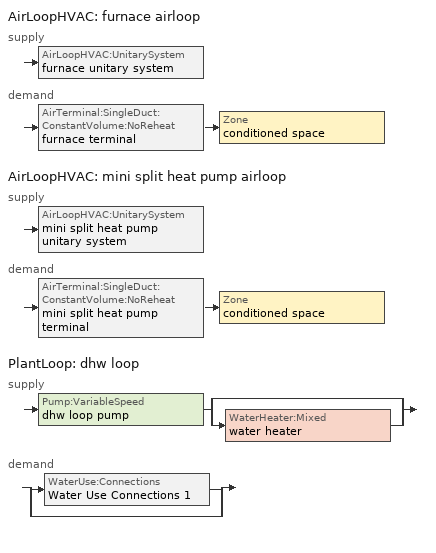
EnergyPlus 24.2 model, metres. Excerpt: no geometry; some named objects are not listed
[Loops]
AirLoopHVAC 'furnace airloop'
 supply: AirLoopHVAC:UnitarySystem 'furnace unitary system'
 demand: AirTerminal:SingleDuct:ConstantVolume:NoReheat 'furnace terminal' > Zone 'conditioned space'
AirLoopHVAC 'mini split heat pump airloop'
 supply: AirLoopHVAC:UnitarySystem 'mini split heat pump unitary system'
 demand: AirTerminal:SingleDuct:ConstantVolume:NoReheat 'mini split heat pump terminal' > Zone 'conditioned space'
PlantLoop 'dhw loop'
 supply: Pump:VariableSpeed 'dhw loop pump' > split
  | bypass
  | WaterHeater:Mixed 'water heater'
 demand: split
  | WaterUse:Connections 'Water Use Connections 1'
  | bypass
[ZoneControl:Thermostat]
conditioned space Thermostat: Zone or ZoneList=conditioned space; Control Type Schedule=conditioned space Thermostat Schedule; Control 1=conditioned space temperature setpoint; Temperature Difference Between Cutout And Setpoint {deltaC}=0
[ThermostatSetpoint:DualSetpoint]
conditioned space temperature setpoint: Heating Setpoint Temperature Schedule=heating setpoint; Cooling Setpoint Temperature Schedule=cooling setpoint
[AirTerminal:SingleDuct:ConstantVolume:NoReheat] Availability Schedule=Always On Discrete
Name | Maximum Air Flow Rate {m3/s}
furnace terminal | 0.00141584
mini split heat pump terminal | 0.284584
[ZoneHVAC:Baseboard:Convective:Electric]
electric baseboard: Availability Schedule=Always On Discrete; Heating Design Capacity {W}=29021.7; Efficiency=1
[Zone equipment]
conditioned space: furnace terminal, electric baseboard, mini split heat pump terminal
[AirLoopHVAC] Design Return Air Flow Fraction of Supply Air Flow=1
Name | Design Supply Air Flow Rate {m3/s}
furnace airloop | 0.00141584
mini split heat pump airloop | 0.284584
[Sizing:System] Type of Load to Size On=Sensible; Design Outdoor Air Flow Rate {m3/s}=Autosize; Central Heating Maximum System Air Flow Ratio=0.3; Preheat Design Temperature {C}=7; Preheat Design Humidity Ratio {kgWater/kgDryAir}=0.008; Precool Design Temperature {C}=12.8; Precool Design Humidity Ratio {kgWater/kgDryAir}=0.008; Central Cooling Design Supply Air Temperature {C}=12.8; Central Heating Design Supply Air Temperature {C}=16.7; Type of Zone Sum to Use=NonCoincident; 100% Outdoor Air in Cooling=Yes; 100% Outdoor Air in Heating=Yes; Central Cooling Design Supply Air Humidity Ratio {kgWater/kgDryAir}=0.0085; Central Heating Design Supply Air Humidity Ratio {kgWater/kgDryAir}=0.008; Cooling Supply Air Flow Rate Method=DesignDay; Cooling Supply Air Flow Rate {m3/s}=0; Cooling Supply Air Flow Rate Per Floor Area {m3/s-m2}=0.00996765; Cooling Fraction of Autosized Cooling Supply Air Flow Rate=1; Cooling Supply Air Flow Rate Per Unit Cooling Capacity {m3/s-W}=3.94755e-05; Heating Supply Air Flow Rate Method=DesignDay; Heating Supply Air Flow Rate {m3/s}=0; Heating Supply Air Flow Rate Per Floor Area {m3/s-m2}=0.00996765; Heating Fraction of Autosized Heating Supply Air Flow Rate=1; Heating Fraction of Autosized Cooling Supply Air Flow Rate=1; Heating Supply Air Flow Rate Per Unit Heating Capacity {m3/s-W}=3.15882e-05; System Outdoor Air Method=ZoneSum; Zone Maximum Outdoor Air Fraction=1; Cooling Design Capacity Method=CoolingDesignCapacity; Cooling Design Capacity {W}=Autosize; Cooling Design Capacity Per Floor Area {W/m2}=234.7; Fraction of Autosized Cooling Design Capacity=1; Heating Design Capacity Method=HeatingDesignCapacity; Heating Design Capacity {W}=Autosize; Heating Design Capacity Per Floor Area {W/m2}=157; Fraction of Autosized Heating Design Capacity=1; Central Cooling Capacity Control Method=OnOff; Occupant Diversity=Autosize
furnace airloop; mini split heat pump airloop
[AvailabilityManager:Scheduled] Schedule=Always On Discrete
furnace airloop Availability Manager; mini split heat pump airloop Availability Manager
[AirLoopHVAC:UnitarySystem] Control Type=Load; Controlling Zone or Thermostat Location=conditioned space; Dehumidification Control Type=None; Availability Schedule=Always On Discrete; Fan Placement=BlowThrough; DX Heating Coil Sizing Ratio=1; Use DOAS DX Cooling Coil=No; Minimum Supply Air Temperature {C}=2; Latent Load Control=SensibleOnlyLoadControl; Heating Supply Air Flow Rate Method=SupplyAirFlowRate; No Load Supply Air Flow Rate Method=SupplyAirFlowRate; No Load Supply Air Flow Rate {m3/s}=0; No Load Supply Air Flow Rate Control Set To Low Speed=Yes; Maximum Supply Air Temperature {C}=48.8889; Maximum Outdoor Dry-Bulb Temperature for Supplemental Heater Operation {C}=21; Ancillary On-Cycle Electric Power {W}=0; Ancillary Off-Cycle Electric Power {W}=0
Name | Supply Fan | Supply Air Fan Operating Mode Schedule | Heating Coil | Cooling Supply Air Flow Rate Method | Heating Supply Air Flow Rate {m3/s} | Cooling Coil | Cooling Supply Air Flow Rate {m3/s} | Design Specification Multispeed Object
furnace unitary system | furnace supply fan | furnace auto fan schedule | furnace htg coil | None | 0.00141584
mini split heat pump unitary system | mini split heat pump supply fan | mini split heat pump auto fan schedule | mini split heat pump htg coil | SupplyAirFlowRate | 0.284584 | mini split heat pump clg coil | 0.284584 | Unitary System Performance Multispeed 1
[Fan:SystemModel] Availability Schedule=Always On Discrete; Speed Control Method=Discrete; Electric Power Minimum Flow Rate Fraction=0.2; Design Pressure Rise {Pa}=500; Motor Efficiency=1; Motor In Air Stream Fraction=1; Design Electric Power Consumption {W}=Autosize; Design Power Sizing Method=PowerPerFlow; Electric Power Per Unit Flow Rate Per Unit Pressure {W/((m3/s)-Pa)}=1.66667; Fan Total Efficiency=0.7; Motor Loss Radiative Fraction=0
Name | Design Maximum Air Flow Rate {m3/s} | Electric Power Per Unit Flow Rate {W/(m3/s)} | Number of Speeds | Speed Flow Fraction 1 | Speed Electric Power Fraction 1 | Speed Flow Fraction 2 | Speed Electric Power Fraction 2 | Speed Flow Fraction 3 | Speed Electric Power Fraction 3 | Speed Flow Fraction 4 | Speed Electric Power Fraction 4
furnace supply fan | 0.00141584 | 1059.44 | 1 | 1 | 1
mini split heat pump supply fan | 0.350473 | 148.322 | 4 | 0.20706 | 0.00888 | 0.252 | 0.016 | 0.812 | 0.53539 | 1 | 1
[Coil:Heating:Fuel]
furnace htg coil: Availability Schedule=Always On Discrete; Fuel Type=OtherFuel1; Burner Efficiency=0.3; Nominal Capacity {W}=0.293071; On Cycle Parasitic Electric Load {W}=0; Off Cycle Parasitic Fuel Load {W}=0
[Coil:Heating:DX:MultiSpeed]
mini split heat pump htg coil: Availability Schedule=Always On Discrete; Minimum Outdoor Dry-Bulb Temperature for Compressor Operation {C}=-28.8889; Crankcase Heater Capacity {W}=50; Maximum Outdoor Dry-Bulb Temperature for Crankcase Heater Operation {C}=10; Defrost Energy Input Ratio Function of Temperature Curve=Defrosteir; Maximum Outdoor Dry-Bulb Temperature for Defrost Operation {C}=4.44444; Defrost Strategy=ReverseCycle; Defrost Control=Timed; Defrost Time Period Fraction=0.058333; Resistive Defrost Heater Capacity {W}=AutoSize; Apply Part Load Fraction to Speeds Greater than 1=No; Fuel Type=Electricity; Region number for Calculating HSPF=4; Number of Speeds=2; Speed Gross Rated Heating Capacity 1 {W}=1644; Speed Gross Rated Heating COP 1 {W/W}=4.58751; Speed Rated Air Flow Rate 1 {m3/s}=0.0882919; Speed Rated Supply Air Fan Power Per Volume Flow Rate 2017 1 {W/(m3/s)}=773.3; Speed Rated Supply Air Fan Power Per Volume Flow Rate 2023 1 {W/(m3/s)}=934.4; Speed Heating Capacity Function of Temperature Curve Name 1=Heat-CAP-fT1; Speed Heating Capacity Function of Flow Fraction Curve Name 1=Heat-CAP-fFF1; Speed Energy Input Ratio Function of Temperature Curve Name 1=Heat-EIR-fT1; Speed Energy Input Ratio Function of Flow Fraction Curve Name 1=Heat-EIR-fFF1; Speed Part Load Fraction Correlation Curve Name 1=Heat-PLF-fPLR1; Speed Rated Waste Heat Fraction of Power Input 1=0.2; Speed Waste Heat Function of Temperature Curve Name 1=ConstantBiquadratic 1; Speed Gross Rated Heating Capacity 2 {W}=6475.14; Speed Gross Rated Heating COP 2 {W/W}=3.24665; Speed Rated Air Flow Rate 2 {m3/s}=0.350364; Speed Rated Supply Air Fan Power Per Volume Flow Rate 2017 2 {W/(m3/s)}=773.3; Speed Rated Supply Air Fan Power Per Volume Flow Rate 2023 2 {W/(m3/s)}=934.4; Speed Heating Capacity Function of Temperature Curve Name 2=Heat-CAP-fT2; Speed Heating Capacity Function of Flow Fraction Curve Name 2=Heat-CAP-fFF2; Speed Energy Input Ratio Function of Temperature Curve Name 2=Heat-EIR-fT2; Speed Energy Input Ratio Function of Flow Fraction Curve Name 2=Heat-EIR-fFF2; Speed Part Load Fraction Correlation Curve Name 2=Heat-PLF-fPLR2; Speed Rated Waste Heat Fraction of Power Input 2=0.2; Speed Waste Heat Function of Temperature Curve Name 2=ConstantBiquadratic 1
[Coil:Cooling:DX:MultiSpeed]
mini split heat pump clg coil: Availability Schedule=Always On Discrete; Condenser Type=AirCooled; Minimum Outdoor Dry-Bulb Temperature for Compressor Operation {C}=-25; Apply Part Load Fraction to Speeds Greater than 1=No; Apply Latent Degradation to Speeds Greater than 1=No; Crankcase Heater Capacity {W}=50; Maximum Outdoor Dry-Bulb Temperature for Crankcase Heater Operation {C}=10; Basin Heater Capacity {W/K}=0; Basin Heater Setpoint Temperature {C}=2; Fuel Type=Electricity; Number of Speeds=2; Speed Gross Rated Total Cooling Capacity 1 {W}=1351.96; Speed Gross Rated Sensible Heat Ratio 1=0.806404; Speed Gross Rated Cooling COP 1 {W/W}=4.53294; Speed Rated Air Flow Rate 1 {m3/s}=0.0725462; Speed Rated Evaporator Fan Power Per Volume Flow Rate 2017 1 {W/(m3/s)}=773.3; Speed Rated Evaporator Fan Power Per Volume Flow Rate 2023 1 {W/(m3/s)}=934.4; Speed Total Cooling Capacity Function of Temperature Curve Name 1=Cool-CAP-fT1; Speed Total Cooling Capacity Function of Flow Fraction Curve Name 1=Cool-CAP-fFF1; Speed Energy Input Ratio Function of Temperature Curve Name 1=Cool-EIR-fT1; Speed Energy Input Ratio Function of Flow Fraction Curve Name 1=Cool-EIR-fFF1; Speed Part Load Fraction Correlation Curve Name 1=Cool-PLF-fPLR1; Speed Nominal Time for Condensate Removal to Begin 1 {s}=1000; Speed Ratio of Initial Moisture Evaporation Rate and Steady State Latent Capacity 1=1.5; Speed Maximum Cycling Rate 1 {cycles/hr}=3; Speed Latent Capacity Time Constant 1 {s}=45; Speed Rated Waste Heat Fraction of Power Input 1=0.2; Speed Waste Heat Function of Temperature Curve Name 1=ConstantBiquadratic; Speed Evaporative Condenser Effectiveness 1=0.9; Speed Evaporative Condenser Air Flow Rate 1 {m3/s}=AutoSize; Speed Rated Evaporative Condenser Pump Power Consumption 1 {W}=AutoSize; Speed Gross Rated Total Cooling Capacity 2 {W}=5327.81; Speed Gross Rated Sensible Heat Ratio 2=0.759942; Speed Gross Rated Cooling COP 2 {W/W}=3.26937; Speed Rated Air Flow Rate 2 {m3/s}=0.284495; Speed Rated Evaporator Fan Power Per Volume Flow Rate 2017 2 {W/(m3/s)}=773.3; Speed Rated Evaporator Fan Power Per Volume Flow Rate 2023 2 {W/(m3/s)}=934.4; Speed Total Cooling Capacity Function of Temperature Curve Name 2=Cool-CAP-fT2; Speed Total Cooling Capacity Function of Flow Fraction Curve Name 2=Cool-CAP-fFF2; Speed Energy Input Ratio Function of Temperature Curve Name 2=Cool-EIR-fT2; Speed Energy Input Ratio Function of Flow Fraction Curve Name 2=Cool-EIR-fFF2; Speed Part Load Fraction Correlation Curve Name 2=Cool-PLF-fPLR2; Speed Nominal Time for Condensate Removal to Begin 2 {s}=1000; Speed Ratio of Initial Moisture Evaporation Rate and Steady State Latent Capacity 2=1.5; Speed Maximum Cycling Rate 2 {cycles/hr}=3; Speed Latent Capacity Time Constant 2 {s}=45; Speed Rated Waste Heat Fraction of Power Input 2=0.2; Speed Waste Heat Function of Temperature Curve Name 2=ConstantBiquadratic; Speed Evaporative Condenser Effectiveness 2=0.9; Speed Evaporative Condenser Air Flow Rate 2 {m3/s}=AutoSize; Speed Rated Evaporative Condenser Pump Power Consumption 2 {W}=AutoSize
[UnitarySystemPerformance:Multispeed]
Unitary System Performance Multispeed 1: Number of Speeds for Heating=2; Number of Speeds for Cooling=2; Single Mode Operation=No; No Load Supply Air Flow Rate Ratio=1; Heating Speed Supply Air Flow Ratio 1=0.310345; Cooling Speed Supply Air Flow Ratio 1=0.255; Heating Speed Supply Air Flow Ratio 2=1.23153; Cooling Speed Supply Air Flow Ratio 2=1
[PlantLoop]
dhw loop: Fluid Type=Water; Plant Equipment Operation Scheme=dhw loop Operation Schemes; Maximum Loop Temperature {C}=100; Minimum Loop Temperature {C}=0; Maximum Loop Flow Rate {m3/s}=0.01; Minimum Loop Flow Rate {m3/s}=0; Plant Loop Volume {m3}=0.003; Load Distribution Scheme=Optimal; Plant Loop Demand Calculation Scheme=SingleSetpoint; Common Pipe Simulation=None
[Sizing:Plant]
dhw loop: Loop Type=Heating; Design Loop Exit Temperature {C}=56; Loop Design Temperature Difference {deltaC}=5.55556; Sizing Option=NonCoincident; Zone Timesteps in Averaging Window=1; Coincident Sizing Factor Mode=None
[Pump:VariableSpeed]
dhw loop pump: Design Maximum Flow Rate {m3/s}=0.01; Design Pump Head {Pa}=1; Design Power Consumption {W}=0; Motor Efficiency=0.85; Fraction of Motor Inefficiencies to Fluid Stream=0; Coefficient 1 of the Part Load Performance Curve=0; Coefficient 2 of the Part Load Performance Curve=1; Coefficient 3 of the Part Load Performance Curve=0; Coefficient 4 of the Part Load Performance Curve=0; Design Minimum Flow Rate {m3/s}=0; Pump Control Type=Intermittent; Skin Loss Radiative Fraction=0.5; Design Power Sizing Method=PowerPerFlowPerPressure; Design Electric Power per Unit Flow Rate {W/(m3/s)}=348701.1; Design Shaft Power per Unit Flow Rate per Unit Head {W/((m3/s)-Pa)}=1.28205; Design Minimum Flow Rate Fraction=0
[WaterHeater:Mixed]
water heater: Tank Volume {m3}=0.170344; Setpoint Temperature Schedule=water heater setpoint; Deadband Temperature Difference {deltaC}=2; Maximum Temperature Limit {C}=99; Heater Control Type=Cycle; Heater Maximum Capacity {W}=3499.85; Heater Minimum Capacity {W}=0; Heater Ignition Minimum Flow Rate {m3/s}=0; Heater Ignition Delay {s}=0; Heater Fuel Type=Electricity; Heater Thermal Efficiency=1; Off Cycle Parasitic Fuel Consumption Rate {W}=0; Off Cycle Parasitic Fuel Type=Electricity; Off Cycle Parasitic Heat Fraction to Tank=0; On Cycle Parasitic Fuel Consumption Rate {W}=0; On Cycle Parasitic Fuel Type=Electricity; On Cycle Parasitic Heat Fraction to Tank=0; Ambient Temperature Indicator=Zone; Ambient Temperature Zone=conditioned space; Off Cycle Loss Coefficient to Ambient Temperature {W/K}=2.90339; Off Cycle Loss Fraction to Zone=1; On Cycle Loss Coefficient to Ambient Temperature {W/K}=2.90339; On Cycle Loss Fraction to Zone=1; Use Side Effectiveness=1; Source Side Effectiveness=1; Use Side Design Flow Rate {m3/s}=Autosize; Source Side Design Flow Rate {m3/s}=Autosize; Indirect Water Heating Recovery Time {hr}=1.5; Source Side Flow Control Mode=IndirectHeatPrimarySetpoint
[WaterHeater:Sizing]
water heater: Design Mode=PeakDraw; Time Storage Can Meet Peak Draw {hr}=0.538503; Time for Tank Recovery {hr}=0; Nominal Tank Volume for Autosizing Plant Connections {m3}=1
[SetpointManager:Scheduled]
Setpoint Manager Scheduled 1: Control Variable=Temperature; Schedule=dhw temp
[WaterUse:Connections]
Water Use Connections 1: Drain Water Heat Exchanger Type=None; Drain Water Heat Exchanger Destination=Plant; Water Use Equipment Name 1=dhw fixtures; Water Use Equipment Name 2=dhw distribution waste; Water Use Equipment Name 3=clothes washer; Water Use Equipment Name 4=dishwasher
[WaterUse:Equipment]
Name | Peak Flow Rate {m3/s} | Flow Rate Fraction Schedule | Target Temperature Schedule
dhw fixtures | 4.72641e-08 | dhw fixtures schedule | mixed water temperature schedule
dhw distribution waste | 1.43285e-08 | dhw fixtures schedule | mixed water temperature schedule
clothes washer | 9.69919e-07 | clothes washer schedule
dishwasher | 2.90872e-07 | dishwasher schedule
[PlantEquipmentOperationSchemes]
dhw loop Operation Schemes: Control Scheme Object Type 1=PlantEquipmentOperation:HeatingLoad; Control Scheme Name 1=dhw loop Heating Operation Scheme; Control Scheme Schedule Name 1=Always On Discrete
[PlantEquipmentOperation:HeatingLoad]
dhw loop Heating Operation Scheme: Load Range Lower Limit 1 {W}=0; Load Range Upper Limit 1 {W}=1000000000; Range Equipment List Name 1=dhw loop Heating Equipment List
[PlantEquipmentList]
dhw loop Heating Equipment List: WaterHeater:Mixed, water heater
[EnergyManagementSystem:GlobalVariable]
furnace_airloop_Fan_RTF
infil_program_Qfan
infil_program_Qinf
mini_split_heat_pump_airloop_Fan_RTF
natural_vent_program_Qnv
natural_vent_program_Qwhf
[EnergyManagementSystem:InternalVariable] Internal Data Type=Fan Maximum Mass Flow Rate
Name | Internal Data Index Key
furnace_airloop_max_sup_fan_mfr | furnace supply fan
mini_split_heat_pump_airloop_max_sup_fan_mfr | mini split heat pump supply fan
[EnergyManagementSystem:Sensor]
Name | Output:Variable or Output:Meter Index Key | Output:Variable or Output:Meter
airflow_gain | infil flow | Infiltration Sensible Heat Gain Energy
airflow_gain_1 | natural vent flow | Infiltration Sensible Heat Gain Energy
airflow_gain_2 | whole house fan flow | Infiltration Sensible Heat Gain Energy
airflow_loss | infil flow | Infiltration Sensible Heat Loss Energy
airflow_loss_1 | natural vent flow | Infiltration Sensible Heat Loss Energy
airflow_loss_2 | whole house fan flow | Infiltration Sensible Heat Loss Energy
clg_load_cond |  | Cooling:EnergyTransfer:Zone:CONDITIONED SPACE
clg_sp_s; clg_sp_s_1 | cooling setpoint | Schedule Value
clothes_dryer_exhaust_0_sch_s | clothes dryer exhaust 0 schedule | Schedule Value
conditioned_space_clg_unmet_s | conditioned space | Zone Cooling Setpoint Not Met Time
conditioned_space_htg_unmet_s | conditioned space | Zone Heating Setpoint Not Met Time
cool_season | cooling season schedule | Schedule Value
dhw_loss | water heater | Water Heater Heat Loss Energy
dhw_rtf | water heater | Water Heater Runtime Fraction
fridge_tin_s; tin_s; tin_s_1 | conditioned space | Zone Mean Air Temperature
furnace_airloop_Fan_RTF_s | furnace supply fan | Fan Runtime Fraction
furnace_htg_coil_s | furnace htg coil | Heating Coil Heating Energy
furnace_supply_fan_s | furnace supply fan | Fan Electricity Energy
htg_load_cond |  | Heating:EnergyTransfer:Zone:CONDITIONED SPACE
htg_sp_s; htg_sp_s_1 | heating setpoint | Schedule Value
ig_ee_conv | clothes dryer | Electric Equipment Convective Heating Energy
ig_ee_conv_1 | clothes washer | Electric Equipment Convective Heating Energy
ig_ee_conv_2 | cooking range | Electric Equipment Convective Heating Energy
ig_ee_conv_3 | dishwasher | Electric Equipment Convective Heating Energy
ig_ee_conv_4 | fridge | Electric Equipment Convective Heating Energy
ig_ee_conv_5 | misc plug loads | Electric Equipment Convective Heating Energy
ig_ee_conv_6 | whole house fan | Electric Equipment Convective Heating Energy
ig_ee_rad | clothes dryer | Electric Equipment Radiant Heating Energy
ig_ee_rad_1 | clothes washer | Electric Equipment Radiant Heating Energy
ig_ee_rad_2 | cooking range | Electric Equipment Radiant Heating Energy
ig_ee_rad_3 | dishwasher | Electric Equipment Radiant Heating Energy
ig_ee_rad_4 | fridge | Electric Equipment Radiant Heating Energy
ig_ee_rad_5 | misc plug loads | Electric Equipment Radiant Heating Energy
ig_ee_rad_6 | whole house fan | Electric Equipment Radiant Heating Energy
ig_lgt_conv | interior lighting | Lights Convective Heating Energy
ig_lgt_rad | interior lighting | Lights Radiant Heating Energy
ig_lgt_vis | interior lighting | Lights Visible Radiation Heating Energy
ig_oe_conv | clothes dryer 1 | Other Equipment Convective Heating Energy
ig_oe_conv_1 | cooking range 1 | Other Equipment Convective Heating Energy
ig_oe_conv_2 | general water use latent | Other Equipment Convective Heating Energy
ig_oe_conv_3 | general water use sensible | Other Equipment Convective Heating Energy
ig_oe_conv_4 | water heater energy adjustment1 | Other Equipment Convective Heating Energy
ig_oe_rad | clothes dryer 1 | Other Equipment Radiant Heating Energy
ig_oe_rad_1 | cooking range 1 | Other Equipment Radiant Heating Energy
ig_oe_rad_2 | general water use latent | Other Equipment Radiant Heating Energy
ig_oe_rad_3 | general water use sensible | Other Equipment Radiant Heating Energy
ig_oe_rad_4 | water heater energy adjustment1 | Other Equipment Radiant Heating Energy
ig_ppl_conv | occupants | People Convective Heating Energy
ig_ppl_rad | occupants | People Radiant Heating Energy
im_conv | furniture mass conditioned space 1 | Surface Inside Face Convection Heat Gain Energy
im_conv_1 | partition wall mass | Surface Inside Face Convection Heat Gain Energy
im_ig | furniture mass conditioned space 1 | Surface Inside Face Internal Gains Radiation Heat Gain Energy
im_ig_1 | partition wall mass | Surface Inside Face Internal Gains Radiation Heat Gain Energy
im_lgt | furniture mass conditioned space 1 | Surface Inside Face Lights Radiation Heat Gain Energy
im_lgt_1 | partition wall mass | Surface Inside Face Lights Radiation Heat Gain Energy
im_sol | furniture mass conditioned space 1 | Surface Inside Face Solar Radiation Heat Gain Energy
im_sol_1 | partition wall mass | Surface Inside Face Solar Radiation Heat Gain Energy
im_surf | furniture mass conditioned space 1 | Surface Inside Face Net Surface Thermal Radiation Heat Gain Energy
im_surf_1 | partition wall mass | Surface Inside Face Net Surface Thermal Radiation Heat Gain Energy
mini_split_heat_pump_airloop_Fan_RTF_s | mini split heat pump supply fan | Fan Runtime Fraction Speed 1
mini_split_heat_pump_airloop_Fan_RTF_s_1 | mini split heat pump supply fan | Fan Runtime Fraction Speed 2
mini_split_heat_pump_airloop_Fan_RTF_s_2 | mini split heat pump supply fan | Fan Runtime Fraction Speed 3
mini_split_heat_pump_airloop_Fan_RTF_s_3 | mini split heat pump supply fan | Fan Runtime Fraction Speed 4
mini_split_heat_pump_clg_coil_s | mini split heat pump clg coil | Cooling Coil Total Cooling Energy
mini_split_heat_pump_htg_coil_s | mini split heat pump htg coil | Heating Coil Heating Energy
mini_split_heat_pump_supply_fan_s | mini split heat pump supply fan | Fan Electricity Energy
mv_conv | mech vent house fan | Electric Equipment Convective Heating Energy
mv_conv_1 | mech vent house fan cfis | Electric Equipment Convective Heating Energy
mv_conv_2 | mech vent house fan latent load | Other Equipment Convective Heating Energy
mv_conv_3 | mech vent house fan sensible load | Other Equipment Convective Heating Energy
mv_rad | mech vent house fan | Electric Equipment Radiant Heating Energy
mv_rad_1 | mech vent house fan cfis | Electric Equipment Radiant Heating Energy
mv_rad_2 | mech vent house fan latent load | Other Equipment Radiant Heating Energy
mv_rad_3 | mech vent house fan sensible load | Other Equipment Radiant Heating Energy
natural_vent_s | natural vent schedule | Schedule Value
out_pb_s |  | Site Outdoor Air Barometric Pressure
out_wt_s |  | Site Outdoor Air Humidity Ratio
site_vw_s |  | Site Wind Speed
ss_back_out | Window1 | Surface Window Shortwave from Zone Back Out Window Heat Transfer Rate
ss_back_out_1 | Window10 | Surface Window Shortwave from Zone Back Out Window Heat Transfer Rate
ss_back_out_10 | Window31 | Surface Window Shortwave from Zone Back Out Window Heat Transfer Rate
ss_back_out_11 | Window32 | Surface Window Shortwave from Zone Back Out Window Heat Transfer Rate
ss_back_out_12 | Window34 | Surface Window Shortwave from Zone Back Out Window Heat Transfer Rate
ss_back_out_13 | Window4 | Surface Window Shortwave from Zone Back Out Window Heat Transfer Rate
ss_back_out_14 | Window5 | Surface Window Shortwave from Zone Back Out Window Heat Transfer Rate
ss_back_out_15 | Window6 | Surface Window Shortwave from Zone Back Out Window Heat Transfer Rate
ss_back_out_16 | Window8 | Surface Window Shortwave from Zone Back Out Window Heat Transfer Rate
ss_back_out_2 | Window14 | Surface Window Shortwave from Zone Back Out Window Heat Transfer Rate
ss_back_out_3 | Window19 | Surface Window Shortwave from Zone Back Out Window Heat Transfer Rate
ss_back_out_4 | Window2 | Surface Window Shortwave from Zone Back Out Window Heat Transfer Rate
ss_back_out_5 | Window21 | Surface Window Shortwave from Zone Back Out Window Heat Transfer Rate
ss_back_out_6 | Window22 | Surface Window Shortwave from Zone Back Out Window Heat Transfer Rate
ss_back_out_7 | Window28 | Surface Window Shortwave from Zone Back Out Window Heat Transfer Rate
ss_back_out_8 | Window29 | Surface Window Shortwave from Zone Back Out Window Heat Transfer Rate
ss_back_out_9 | Window3 | Surface Window Shortwave from Zone Back Out Window Heat Transfer Rate
ss_conv | Door1 | Surface Inside Face Convection Heat Gain Energy
ss_conv_1 | Door2 | Surface Inside Face Convection Heat Gain Energy
ss_conv_10 | Window28 | Surface Inside Face Convection Heat Gain Energy
ss_conv_11 | Window29 | Surface Inside Face Convection Heat Gain Energy
ss_conv_12 | Window3 | Surface Inside Face Convection Heat Gain Energy
ss_conv_13 | Window31 | Surface Inside Face Convection Heat Gain Energy
ss_conv_14 | Window32 | Surface Inside Face Convection Heat Gain Energy
ss_conv_15 | Window34 | Surface Inside Face Convection Heat Gain Energy
ss_conv_16 | Window4 | Surface Inside Face Convection Heat Gain Energy
ss_conv_17 | Window5 | Surface Inside Face Convection Heat Gain Energy
ss_conv_18 | Window6 | Surface Inside Face Convection Heat Gain Energy
ss_conv_19 | Window8 | Surface Inside Face Convection Heat Gain Energy
ss_conv_2 | Door3 | Surface Inside Face Convection Heat Gain Energy
ss_conv_3 | Window1 | Surface Inside Face Convection Heat Gain Energy
ss_conv_4 | Window10 | Surface Inside Face Convection Heat Gain Energy
ss_conv_5 | Window14 | Surface Inside Face Convection Heat Gain Energy
ss_conv_6 | Window19 | Surface Inside Face Convection Heat Gain Energy
ss_conv_7 | Window2 | Surface Inside Face Convection Heat Gain Energy
ss_conv_8 | Window21 | Surface Inside Face Convection Heat Gain Energy
ss_conv_9 | Window22 | Surface Inside Face Convection Heat Gain Energy
ss_ig | Door1 | Surface Inside Face Internal Gains Radiation Heat Gain Energy
ss_ig_1 | Door2 | Surface Inside Face Internal Gains Radiation Heat Gain Energy
ss_ig_10 | Window28 | Surface Inside Face Internal Gains Radiation Heat Gain Energy
ss_ig_11 | Window29 | Surface Inside Face Internal Gains Radiation Heat Gain Energy
ss_ig_12 | Window3 | Surface Inside Face Internal Gains Radiation Heat Gain Energy
ss_ig_13 | Window31 | Surface Inside Face Internal Gains Radiation Heat Gain Energy
ss_ig_14 | Window32 | Surface Inside Face Internal Gains Radiation Heat Gain Energy
ss_ig_15 | Window34 | Surface Inside Face Internal Gains Radiation Heat Gain Energy
ss_ig_16 | Window4 | Surface Inside Face Internal Gains Radiation Heat Gain Energy
ss_ig_17 | Window5 | Surface Inside Face Internal Gains Radiation Heat Gain Energy
ss_ig_18 | Window6 | Surface Inside Face Internal Gains Radiation Heat Gain Energy
ss_ig_19 | Window8 | Surface Inside Face Internal Gains Radiation Heat Gain Energy
ss_ig_2 | Door3 | Surface Inside Face Internal Gains Radiation Heat Gain Energy
ss_ig_3 | Window1 | Surface Inside Face Internal Gains Radiation Heat Gain Energy
ss_ig_4 | Window10 | Surface Inside Face Internal Gains Radiation Heat Gain Energy
ss_ig_5 | Window14 | Surface Inside Face Internal Gains Radiation Heat Gain Energy
ss_ig_6 | Window19 | Surface Inside Face Internal Gains Radiation Heat Gain Energy
ss_ig_7 | Window2 | Surface Inside Face Internal Gains Radiation Heat Gain Energy
ss_ig_8 | Window21 | Surface Inside Face Internal Gains Radiation Heat Gain Energy
ss_ig_9 | Window22 | Surface Inside Face Internal Gains Radiation Heat Gain Energy
ss_lgt | Door1 | Surface Inside Face Lights Radiation Heat Gain Energy
ss_lgt_1 | Door2 | Surface Inside Face Lights Radiation Heat Gain Energy
ss_lgt_2 | Door3 | Surface Inside Face Lights Radiation Heat Gain Energy
ss_sol | Door1 | Surface Inside Face Solar Radiation Heat Gain Energy
ss_sol_1 | Door2 | Surface Inside Face Solar Radiation Heat Gain Energy
ss_sol_2 | Door3 | Surface Inside Face Solar Radiation Heat Gain Energy
ss_surf | Door1 | Surface Inside Face Net Surface Thermal Radiation Heat Gain Energy
ss_surf_1 | Door2 | Surface Inside Face Net Surface Thermal Radiation Heat Gain Energy
ss_surf_10 | Window28 | Surface Inside Face Net Surface Thermal Radiation Heat Gain Energy
ss_surf_11 | Window29 | Surface Inside Face Net Surface Thermal Radiation Heat Gain Energy
ss_surf_12 | Window3 | Surface Inside Face Net Surface Thermal Radiation Heat Gain Energy
ss_surf_13 | Window31 | Surface Inside Face Net Surface Thermal Radiation Heat Gain Energy
ss_surf_14 | Window32 | Surface Inside Face Net Surface Thermal Radiation Heat Gain Energy
ss_surf_15 | Window34 | Surface Inside Face Net Surface Thermal Radiation Heat Gain Energy
ss_surf_16 | Window4 | Surface Inside Face Net Surface Thermal Radiation Heat Gain Energy
ss_surf_17 | Window5 | Surface Inside Face Net Surface Thermal Radiation Heat Gain Energy
ss_surf_18 | Window6 | Surface Inside Face Net Surface Thermal Radiation Heat Gain Energy
ss_surf_19 | Window8 | Surface Inside Face Net Surface Thermal Radiation Heat Gain Energy
ss_surf_2 | Door3 | Surface Inside Face Net Surface Thermal Radiation Heat Gain Energy
ss_surf_3 | Window1 | Surface Inside Face Net Surface Thermal Radiation Heat Gain Energy
ss_surf_4 | Window10 | Surface Inside Face Net Surface Thermal Radiation Heat Gain Energy
ss_surf_5 | Window14 | Surface Inside Face Net Surface Thermal Radiation Heat Gain Energy
ss_surf_6 | Window19 | Surface Inside Face Net Surface Thermal Radiation Heat Gain Energy
ss_surf_7 | Window2 | Surface Inside Face Net Surface Thermal Radiation Heat Gain Energy
ss_surf_8 | Window21 | Surface Inside Face Net Surface Thermal Radiation Heat Gain Energy
ss_surf_9 | Window22 | Surface Inside Face Net Surface Thermal Radiation Heat Gain Energy
ss_trans_in | Window1 | Surface Window Transmitted Solar Radiation Rate
ss_trans_in_1 | Window10 | Surface Window Transmitted Solar Radiation Rate
ss_trans_in_10 | Window31 | Surface Window Transmitted Solar Radiation Rate
ss_trans_in_11 | Window32 | Surface Window Transmitted Solar Radiation Rate
ss_trans_in_12 | Window34 | Surface Window Transmitted Solar Radiation Rate
ss_trans_in_13 | Window4 | Surface Window Transmitted Solar Radiation Rate
ss_trans_in_14 | Window5 | Surface Window Transmitted Solar Radiation Rate
ss_trans_in_15 | Window6 | Surface Window Transmitted Solar Radiation Rate
ss_trans_in_16 | Window8 | Surface Window Transmitted Solar Radiation Rate
ss_trans_in_2 | Window14 | Surface Window Transmitted Solar Radiation Rate
ss_trans_in_3 | Window19 | Surface Window Transmitted Solar Radiation Rate
ss_trans_in_4 | Window2 | Surface Window Transmitted Solar Radiation Rate
ss_trans_in_5 | Window21 | Surface Window Transmitted Solar Radiation Rate
ss_trans_in_6 | Window22 | Surface Window Transmitted Solar Radiation Rate
ss_trans_in_7 | Window28 | Surface Window Transmitted Solar Radiation Rate
ss_trans_in_8 | Window29 | Surface Window Transmitted Solar Radiation Rate
ss_trans_in_9 | Window3 | Surface Window Transmitted Solar Radiation Rate
ss_trans_out | Window1 | Surface Inside Face Initial Transmitted Diffuse Transmitted Out Window Solar Radiation Rate
ss_trans_out_1 | Window10 | Surface Inside Face Initial Transmitted Diffuse Transmitted Out Window Solar Radiation Rate
ss_trans_out_10 | Window31 | Surface Inside Face Initial Transmitted Diffuse Transmitted Out Window Solar Radiation Rate
ss_trans_out_11 | Window32 | Surface Inside Face Initial Transmitted Diffuse Transmitted Out Window Solar Radiation Rate
ss_trans_out_12 | Window34 | Surface Inside Face Initial Transmitted Diffuse Transmitted Out Window Solar Radiation Rate
ss_trans_out_13 | Window4 | Surface Inside Face Initial Transmitted Diffuse Transmitted Out Window Solar Radiation Rate
ss_trans_out_14 | Window5 | Surface Inside Face Initial Transmitted Diffuse Transmitted Out Window Solar Radiation Rate
ss_trans_out_15 | Window6 | Surface Inside Face Initial Transmitted Diffuse Transmitted Out Window Solar Radiation Rate
ss_trans_out_16 | Window8 | Surface Inside Face Initial Transmitted Diffuse Transmitted Out Window Solar Radiation Rate
ss_trans_out_2 | Window14 | Surface Inside Face Initial Transmitted Diffuse Transmitted Out Window Solar Radiation Rate
ss_trans_out_3 | Window19 | Surface Inside Face Initial Transmitted Diffuse Transmitted Out Window Solar Radiation Rate
ss_trans_out_4 | Window2 | Surface Inside Face Initial Transmitted Diffuse Transmitted Out Window Solar Radiation Rate
ss_trans_out_5 | Window21 | Surface Inside Face Initial Transmitted Diffuse Transmitted Out Window Solar Radiation Rate
ss_trans_out_6 | Window22 | Surface Inside Face Initial Transmitted Diffuse Transmitted Out Window Solar Radiation Rate
ss_trans_out_7 | Window28 | Surface Inside Face Initial Transmitted Diffuse Transmitted Out Window Solar Radiation Rate
ss_trans_out_8 | Window29 | Surface Inside Face Initial Transmitted Diffuse Transmitted Out Window Solar Radiation Rate
ss_trans_out_9 | Window3 | Surface Inside Face Initial Transmitted Diffuse Transmitted Out Window Solar Radiation Rate
s_conv | Floor1 | Surface Inside Face Convection Heat Gain Energy
s_conv_1 | Floor2 | Surface Inside Face Convection Heat Gain Energy
s_conv_10 | RimJoist2:0 | Surface Inside Face Convection Heat Gain Energy
s_conv_11 | RimJoist2:180 | Surface Inside Face Convection Heat Gain Energy
s_conv_12 | RimJoist2:270 | Surface Inside Face Convection Heat Gain Energy
s_conv_13 | RimJoist2:90 | Surface Inside Face Convection Heat Gain Energy
s_conv_14 | Slab1 | Surface Inside Face Convection Heat Gain Energy
s_conv_15 | Wall1:0 | Surface Inside Face Convection Heat Gain Energy
s_conv_16 | Wall1:180 | Surface Inside Face Convection Heat Gain Energy
s_conv_17 | Wall1:270 | Surface Inside Face Convection Heat Gain Energy
s_conv_18 | Wall1:90 | Surface Inside Face Convection Heat Gain Energy
s_conv_19 | Wall2:0 | Surface Inside Face Convection Heat Gain Energy
s_conv_2 | Floor4 | Surface Inside Face Convection Heat Gain Energy
s_conv_20 | Wall2:180 | Surface Inside Face Convection Heat Gain Energy
s_conv_21 | Wall2:270 | Surface Inside Face Convection Heat Gain Energy
s_conv_22 | Wall2:90 | Surface Inside Face Convection Heat Gain Energy
s_conv_3 | FoundationWall1 | Surface Inside Face Convection Heat Gain Energy
s_conv_4 | inferred conditioned ceiling | Surface Inside Face Convection Heat Gain Energy
s_conv_5 | inferred conditioned floor | Surface Inside Face Convection Heat Gain Energy
s_conv_6 | RimJoist1:0 | Surface Inside Face Convection Heat Gain Energy
s_conv_7 | RimJoist1:180 | Surface Inside Face Convection Heat Gain Energy
s_conv_8 | RimJoist1:270 | Surface Inside Face Convection Heat Gain Energy
s_conv_9 | RimJoist1:90 | Surface Inside Face Convection Heat Gain Energy
s_ig | Floor1 | Surface Inside Face Internal Gains Radiation Heat Gain Energy
s_ig_1 | Floor2 | Surface Inside Face Internal Gains Radiation Heat Gain Energy
s_ig_10 | RimJoist2:0 | Surface Inside Face Internal Gains Radiation Heat Gain Energy
s_ig_11 | RimJoist2:180 | Surface Inside Face Internal Gains Radiation Heat Gain Energy
s_ig_12 | RimJoist2:270 | Surface Inside Face Internal Gains Radiation Heat Gain Energy
s_ig_13 | RimJoist2:90 | Surface Inside Face Internal Gains Radiation Heat Gain Energy
s_ig_14 | Slab1 | Surface Inside Face Internal Gains Radiation Heat Gain Energy
s_ig_15 | Wall1:0 | Surface Inside Face Internal Gains Radiation Heat Gain Energy
s_ig_16 | Wall1:180 | Surface Inside Face Internal Gains Radiation Heat Gain Energy
s_ig_17 | Wall1:270 | Surface Inside Face Internal Gains Radiation Heat Gain Energy
s_ig_18 | Wall1:90 | Surface Inside Face Internal Gains Radiation Heat Gain Energy
s_ig_19 | Wall2:0 | Surface Inside Face Internal Gains Radiation Heat Gain Energy
s_ig_2 | Floor4 | Surface Inside Face Internal Gains Radiation Heat Gain Energy
s_ig_20 | Wall2:180 | Surface Inside Face Internal Gains Radiation Heat Gain Energy
s_ig_21 | Wall2:270 | Surface Inside Face Internal Gains Radiation Heat Gain Energy
s_ig_22 | Wall2:90 | Surface Inside Face Internal Gains Radiation Heat Gain Energy
s_ig_3 | FoundationWall1 | Surface Inside Face Internal Gains Radiation Heat Gain Energy
s_ig_4 | inferred conditioned ceiling | Surface Inside Face Internal Gains Radiation Heat Gain Energy
s_ig_5 | inferred conditioned floor | Surface Inside Face Internal Gains Radiation Heat Gain Energy
s_ig_6 | RimJoist1:0 | Surface Inside Face Internal Gains Radiation Heat Gain Energy
s_ig_7 | RimJoist1:180 | Surface Inside Face Internal Gains Radiation Heat Gain Energy
s_ig_8 | RimJoist1:270 | Surface Inside Face Internal Gains Radiation Heat Gain Energy
s_ig_9 | RimJoist1:90 | Surface Inside Face Internal Gains Radiation Heat Gain Energy
s_lgt | Floor1 | Surface Inside Face Lights Radiation Heat Gain Energy
s_lgt_1 | Floor2 | Surface Inside Face Lights Radiation Heat Gain Energy
s_lgt_10 | RimJoist2:0 | Surface Inside Face Lights Radiation Heat Gain Energy
s_lgt_11 | RimJoist2:180 | Surface Inside Face Lights Radiation Heat Gain Energy
s_lgt_12 | RimJoist2:270 | Surface Inside Face Lights Radiation Heat Gain Energy
s_lgt_13 | RimJoist2:90 | Surface Inside Face Lights Radiation Heat Gain Energy
s_lgt_14 | Slab1 | Surface Inside Face Lights Radiation Heat Gain Energy
s_lgt_15 | Wall1:0 | Surface Inside Face Lights Radiation Heat Gain Energy
s_lgt_16 | Wall1:180 | Surface Inside Face Lights Radiation Heat Gain Energy
s_lgt_17 | Wall1:270 | Surface Inside Face Lights Radiation Heat Gain Energy
s_lgt_18 | Wall1:90 | Surface Inside Face Lights Radiation Heat Gain Energy
s_lgt_19 | Wall2:0 | Surface Inside Face Lights Radiation Heat Gain Energy
s_lgt_2 | Floor4 | Surface Inside Face Lights Radiation Heat Gain Energy
s_lgt_20 | Wall2:180 | Surface Inside Face Lights Radiation Heat Gain Energy
s_lgt_21 | Wall2:270 | Surface Inside Face Lights Radiation Heat Gain Energy
s_lgt_22 | Wall2:90 | Surface Inside Face Lights Radiation Heat Gain Energy
s_lgt_3 | FoundationWall1 | Surface Inside Face Lights Radiation Heat Gain Energy
s_lgt_4 | inferred conditioned ceiling | Surface Inside Face Lights Radiation Heat Gain Energy
s_lgt_5 | inferred conditioned floor | Surface Inside Face Lights Radiation Heat Gain Energy
s_lgt_6 | RimJoist1:0 | Surface Inside Face Lights Radiation Heat Gain Energy
s_lgt_7 | RimJoist1:180 | Surface Inside Face Lights Radiation Heat Gain Energy
s_lgt_8 | RimJoist1:270 | Surface Inside Face Lights Radiation Heat Gain Energy
s_lgt_9 | RimJoist1:90 | Surface Inside Face Lights Radiation Heat Gain Energy
s_sol | Floor1 | Surface Inside Face Solar Radiation Heat Gain Energy
s_sol_1 | Floor2 | Surface Inside Face Solar Radiation Heat Gain Energy
s_sol_10 | RimJoist2:0 | Surface Inside Face Solar Radiation Heat Gain Energy
s_sol_11 | RimJoist2:180 | Surface Inside Face Solar Radiation Heat Gain Energy
s_sol_12 | RimJoist2:270 | Surface Inside Face Solar Radiation Heat Gain Energy
s_sol_13 | RimJoist2:90 | Surface Inside Face Solar Radiation Heat Gain Energy
s_sol_14 | Slab1 | Surface Inside Face Solar Radiation Heat Gain Energy
s_sol_15 | Wall1:0 | Surface Inside Face Solar Radiation Heat Gain Energy
s_sol_16 | Wall1:180 | Surface Inside Face Solar Radiation Heat Gain Energy
s_sol_17 | Wall1:270 | Surface Inside Face Solar Radiation Heat Gain Energy
s_sol_18 | Wall1:90 | Surface Inside Face Solar Radiation Heat Gain Energy
s_sol_19 | Wall2:0 | Surface Inside Face Solar Radiation Heat Gain Energy
s_sol_2 | Floor4 | Surface Inside Face Solar Radiation Heat Gain Energy
s_sol_20 | Wall2:180 | Surface Inside Face Solar Radiation Heat Gain Energy
s_sol_21 | Wall2:270 | Surface Inside Face Solar Radiation Heat Gain Energy
s_sol_22 | Wall2:90 | Surface Inside Face Solar Radiation Heat Gain Energy
s_sol_3 | FoundationWall1 | Surface Inside Face Solar Radiation Heat Gain Energy
s_sol_4 | inferred conditioned ceiling | Surface Inside Face Solar Radiation Heat Gain Energy
s_sol_5 | inferred conditioned floor | Surface Inside Face Solar Radiation Heat Gain Energy
s_sol_6 | RimJoist1:0 | Surface Inside Face Solar Radiation Heat Gain Energy
s_sol_7 | RimJoist1:180 | Surface Inside Face Solar Radiation Heat Gain Energy
s_sol_8 | RimJoist1:270 | Surface Inside Face Solar Radiation Heat Gain Energy
s_sol_9 | RimJoist1:90 | Surface Inside Face Solar Radiation Heat Gain Energy
s_surf | Floor1 | Surface Inside Face Net Surface Thermal Radiation Heat Gain Energy
s_surf_1 | Floor2 | Surface Inside Face Net Surface Thermal Radiation Heat Gain Energy
s_surf_10 | RimJoist2:0 | Surface Inside Face Net Surface Thermal Radiation Heat Gain Energy
s_surf_11 | RimJoist2:180 | Surface Inside Face Net Surface Thermal Radiation Heat Gain Energy
s_surf_12 | RimJoist2:270 | Surface Inside Face Net Surface Thermal Radiation Heat Gain Energy
s_surf_13 | RimJoist2:90 | Surface Inside Face Net Surface Thermal Radiation Heat Gain Energy
s_surf_14 | Slab1 | Surface Inside Face Net Surface Thermal Radiation Heat Gain Energy
s_surf_15 | Wall1:0 | Surface Inside Face Net Surface Thermal Radiation Heat Gain Energy
s_surf_16 | Wall1:180 | Surface Inside Face Net Surface Thermal Radiation Heat Gain Energy
s_surf_17 | Wall1:270 | Surface Inside Face Net Surface Thermal Radiation Heat Gain Energy
s_surf_18 | Wall1:90 | Surface Inside Face Net Surface Thermal Radiation Heat Gain Energy
s_surf_19 | Wall2:0 | Surface Inside Face Net Surface Thermal Radiation Heat Gain Energy
s_surf_2 | Floor4 | Surface Inside Face Net Surface Thermal Radiation Heat Gain Energy
s_surf_20 | Wall2:180 | Surface Inside Face Net Surface Thermal Radiation Heat Gain Energy
s_surf_21 | Wall2:270 | Surface Inside Face Net Surface Thermal Radiation Heat Gain Energy
s_surf_22 | Wall2:90 | Surface Inside Face Net Surface Thermal Radiation Heat Gain Energy
s_surf_3 | FoundationWall1 | Surface Inside Face Net Surface Thermal Radiation Heat Gain Energy
s_surf_4 | inferred conditioned ceiling | Surface Inside Face Net Surface Thermal Radiation Heat Gain Energy
s_surf_5 | inferred conditioned floor | Surface Inside Face Net Surface Thermal Radiation Heat Gain Energy
s_surf_6 | RimJoist1:0 | Surface Inside Face Net Surface Thermal Radiation Heat Gain Energy
s_surf_7 | RimJoist1:180 | Surface Inside Face Net Surface Thermal Radiation Heat Gain Energy
s_surf_8 | RimJoist1:270 | Surface Inside Face Net Surface Thermal Radiation Heat Gain Energy
s_surf_9 | RimJoist1:90 | Surface Inside Face Net Surface Thermal Radiation Heat Gain Energy
tout_db; tout_db_1 | Environment | Site Outdoor Air Drybulb Temperature
tout_s | conditioned space | Zone Outdoor Air Drybulb Temperature
water_heater_energy | water heater | Water Heater Electricity Rate
water_heater_off_cycle_parasitic | water heater | Water Heater Off Cycle Parasitic Electricity Rate
water_heater_on_cycle_parasitic | water heater | Water Heater On Cycle Parasitic Electricity Rate
win_s | conditioned space | Zone Air Humidity Ratio
[EnergyManagementSystem:Actuator]
Name | Actuated Component Unique | Actuated Component Type | Actuated Component Control Type
fridge_schedule_act | fridge schedule | Schedule:Constant | Schedule Value
infil_flow_act | infil flow | Zone Infiltration | Air Exchange Flow Rate
mech_vent_house_fan_cfis_act | mech vent house fan cfis | ElectricEquipment | Electricity Rate
mech_vent_house_fan_latent_load_act | mech vent house fan latent load | OtherEquipment | Power Level
mech_vent_house_fan_sensible_load_act | mech vent house fan sensible load | OtherEquipment | Power Level
mini_split_heat_pump_supply_fan_pressure_rise_act | mini split heat pump supply fan | Fan | Fan Pressure Rise
mini_split_heat_pump_supply_fan_total_efficiency_act | mini split heat pump supply fan | Fan | Fan Total Efficiency
natural_vent_flow_act | natural vent flow | Zone Infiltration | Air Exchange Flow Rate
Sequential_Fraction_Schedule_2_act | Sequential Fraction Schedule 2 | Schedule:Constant | Schedule Value
water_heater_ec_adj_act | water heater energy adjustment1 | OtherEquipment | Power Level
whole_house_fan_act | whole house fan | ElectricEquipment | Electricity Rate
whole_house_fan_flow_act | whole house fan flow | Zone Infiltration | Air Exchange Flow Rate
whole_house_fan_mix_act | whole house fan mix | ZoneMixing | Air Exchange Flow Rate
[EnergyManagementSystem:Program]
fridge_schedule_program: Set Tin = fridge_tin_s*(9.0/5.0)+32.0; Set fridge_schedule_act = 0; If (Hour == 0); Set fridge_schedule_act = (-0.487+0.019*Tin); ElseIf (Hour == 1); Set fridge_schedule_act = (-0.34+0.016*Tin); ElseIf (Hour == 2); Set fridge_schedule_act = (-0.37+0.017*Tin); ElseIf (Hour == 3); Set fridge_schedule_act = (-0.361+0.016*Tin); ElseIf (Hour == 4); Set fridge_schedule_act = (-0.515+0.018*Tin); ElseIf (Hour == 5); Set fridge_schedule_act = (-0.684+0.021*Tin); ElseIf (Hour == 6); Set fridge_schedule_act = (-0.471+0.019*Tin); ElseIf (Hour == 7); Set fridge_schedule_act = (-0.159+0.015*Tin); ElseIf (Hour == 8); Set fridge_schedule_act = (-0.079+0.015*Tin); ElseIf (Hour == 9); Set fridge_schedule_act = (-0.417+0.019*Tin); ElseIf (Hour == 10); Set fridge_schedule_act = (-0.411+0.018*Tin); ElseIf (Hour == 11); Set fridge_schedule_act = (-0.386+0.018*Tin); ElseIf (Hour == 12); Set fridge_schedule_act = (-0.24+0.016*Tin); ElseIf (Hour == 13); Set fridge_schedule_act = (-0.314+0.017*Tin); ElseIf (Hour == 14); Set fridge_schedule_act = (-0.16+0.015*Tin); ElseIf (Hour == 15); Set fridge_schedule_act = (-0.121+0.015*Tin); ElseIf (Hour == 16); Set fridge_schedule_act = (-0.469+0.02*Tin); ElseIf (Hour == 17); Set fridge_schedule_act = (-0.412+0.02*Tin); ElseIf (Hour == 18); Set fridge_schedule_act = (-0.091+0.017*Tin); ElseIf (Hour == 19); Set fridge_schedule_act = (0.077+0.014*Tin); ElseIf (Hour == 20); Set fridge_schedule_act = (-0.118+0.016*Tin); ElseIf (Hour == 21); Set fridge_schedule_act = (-0.247+0.017*Tin); ElseIf (Hour == 22); Set fridge_schedule_act = (-0.445+0.019*Tin); ElseIf (Hour == 23); Set fridge_schedule_act = (-0.544+0.02*Tin); EndIf
furnace_supply_fan_disaggregate_program: Set furnace_supply_fan_primary_htg = 0; If furnace_htg_coil_s > 0; Set furnace_supply_fan_primary_htg = furnace_supply_fan_s; EndIf
mini_split_heat_pump_supply_fan_disaggregate_program: Set mini_split_heat_pump_supply_fan_clg = 0; Set mini_split_heat_pump_supply_fan_primary_htg = 0; If mini_split_heat_pump_clg_coil_s > 0; Set mini_split_heat_pump_supply_fan_clg = mini_split_heat_pump_supply_fan_s; Else; Set mini_split_heat_pump_supply_fan_primary_htg = mini_split_heat_pump_supply_fan_s; EndIf
mini_split_heat_pump_supply_fan_power_program: If tout_db_1 < -28.89; Set mini_split_heat_pump_supply_fan_pressure_rise_act = 0; Set mini_split_heat_pump_supply_fan_total_efficiency_act = 1; Else; Set mini_split_heat_pump_supply_fan_pressure_rise_act = NULL; Set mini_split_heat_pump_supply_fan_total_efficiency_act = NULL; EndIf
natural_vent_program: Set Tin = tin_s; Set Tout = tout_s; Set Wout = out_wt_s; Set Pbar = out_pb_s; Set Phiout = (@RhFnTdbWPb Tout Wout Pbar); Set MaxHR = 0.0115; Set Tnvsp = (htg_sp_s + clg_sp_s) / 2; Set NVavail = natural_vent_s; Set ClgSsnAvail = cool_season; Set Qnv = 0; Set Qwhf = 0; Set whole_house_fan_mix_act = 0; Set whole_house_fan_act = 0; If ((Wout < MaxHR) && (Tin > Tout) && (Tin > Tnvsp) && (ClgSsnAvail > 0)); Set WHF_Flow = 0; Set Adj = (Tin-Tnvsp)/(Tin-Tout); Set Adj = (@Min Adj 1); Set Adj = (@Max Adj 0); If (WHF_Flow > 0); Set Qwhf = WHF_Flow*Adj; Set whole_house_fan_mix_act = WHF_Flow*Adj; Set WHF_W = 0; Set whole_house_fan_act = WHF_W*Adj; ElseIf (NVavail > 0); Set NVArea = 0.0; Set Cs = 0.00021091938845558444; Set Cw = 3.3998078877279486e-05; Set Tdiff = Tin-Tout; Set dT = (@Abs Tdiff); Set Vwind = site_vw_s; Set SGNV = NVArea*Adj*((((Cs*dT)+(Cw*(Vwind^2)))^0.5)/1000); Set MaxNV = 3.4383337684800006; Set Qnv = (@Min SGNV MaxNV); EndIf; EndIf; Set natural_vent_flow_act = Qnv; Set whole_house_fan_flow_act = Qwhf; Set natural_vent_program_Qnv = Qnv; Set natural_vent_program_Qwhf = Qwhf
Sequential_Fraction_Schedule_2_program: If tout_db > 4.444444444444445; Set Sequential_Fraction_Schedule_2_act = 0; Else; Set Sequential_Fraction_Schedule_2_act = NULL; EndIf
[Schedule:Constant]
Name | Hourly Value
Always On Discrete | 1
dhw temp; water heater setpoint | 56
furnace auto fan schedule; mini split heat pump auto fan schedule | 0
mixed water temperature schedule | 40.5556
[Schedule:Day:Interval]
clothes washer schedule day: No, 01:00, 0.104651, 02:00, 0.0813953, 04:00, 0.0465116, 05:00, 0.0813953, 06:00, 0.127907, 07:00, 0.255814, 08:00, 0.569767, 09:00, 0.848837, 10:00, 1, 11:00, 0.976744, 12:00, 0.872093, 13:00, 0.77907, 14:00, 0.697674, 15:00, 0.569767, 16:00, 0.593023, 17:00, 0.581395, 21:00, 0.569767, 22:00, 0.546512, 23:00, 0.372093, 24:00, 0.197674
clothes washer schedule default day; dishwasher schedule default day; heating setpoint default day; cooling setpoint default day; dhw fixtures schedule default day: No, 24:00, 0
dishwasher schedule day: No, 01:00, 0.135135, 02:00, 0.0630631, 03:00, 0.045045, 05:00, 0.027027, 06:00, 0.0900901, 07:00, 0.18018, 08:00, 0.279279, 09:00, 0.522523, 10:00, 0.585586, 11:00, 0.504505, 12:00, 0.432432, 13:00, 0.378378, 14:00, 0.414414, 15:00, 0.324324, 17:00, 0.342342, 18:00, 0.441441, 19:00, 0.783784, 20:00, 1, 21:00, 0.810811, 22:00, 0.603604, 23:00, 0.396396, 24:00, 0.279279
heating setpoint day: No, 24:00, 21.1111
cooling setpoint day: No, 24:00, 25
dhw fixtures schedule day: No, 01:00, 0.139535, 02:00, 0.0697674, 03:00, 0.0465116, 04:00, 0.0581395, 05:00, 0.116279, 06:00, 0.395349, 07:00, 0.906977, 08:00, 1, 09:00, 0.930233, 10:00, 0.77907, 11:00, 0.651163, 12:00, 0.546512, 13:00, 0.465116, 14:00, 0.406977, 15:00, 0.383721, 16:00, 0.360465, 17:00, 0.44186, 18:00, 0.593023, 20:00, 0.697674, 21:00, 0.639535, 22:00, 0.55814, 23:00, 0.44186, 24:00, 0.302326
[Schedule:Week:Daily]
clothes washer schedule Week Rule - Jan1-Dec31: clothes washer schedule day, clothes washer schedule day, clothes washer schedule day, clothes washer schedule day, clothes washer schedule day, clothes washer schedule day, clothes washer schedule day, clothes washer schedule default day, clothes washer schedule default day, clothes washer schedule default day, clothes washer schedule default day, clothes washer schedule default day
dishwasher schedule Week Rule - Jan1-Dec31: dishwasher schedule day, dishwasher schedule day, dishwasher schedule day, dishwasher schedule day, dishwasher schedule day, dishwasher schedule day, dishwasher schedule day, dishwasher schedule default day, dishwasher schedule default day, dishwasher schedule default day, dishwasher schedule default day, dishwasher schedule default day
heating setpoint Week Rule - Jan1-Dec31: heating setpoint day, heating setpoint day, heating setpoint day, heating setpoint day, heating setpoint day, heating setpoint day, heating setpoint day, heating setpoint default day, heating setpoint default day, heating setpoint default day, heating setpoint default day, heating setpoint default day
cooling setpoint Week Rule - Jan1-Dec31: cooling setpoint day, cooling setpoint day, cooling setpoint day, cooling setpoint day, cooling setpoint day, cooling setpoint day, cooling setpoint day, cooling setpoint default day, cooling setpoint default day, cooling setpoint default day, cooling setpoint default day, cooling setpoint default day
dhw fixtures schedule Week Rule - Jan1-Dec31: dhw fixtures schedule day, dhw fixtures schedule day, dhw fixtures schedule day, dhw fixtures schedule day, dhw fixtures schedule day, dhw fixtures schedule day, dhw fixtures schedule day, dhw fixtures schedule default day, dhw fixtures schedule default day, dhw fixtures schedule default day, dhw fixtures schedule default day, dhw fixtures schedule default day
[Schedule:Year]
clothes washer schedule: clothes washer schedule Week Rule - Jan1-Dec31, 1, 1, 12, 31
dishwasher schedule: dishwasher schedule Week Rule - Jan1-Dec31, 1, 1, 12, 31
heating setpoint: heating setpoint Week Rule - Jan1-Dec31, 1, 1, 12, 31
cooling setpoint: cooling setpoint Week Rule - Jan1-Dec31, 1, 1, 12, 31
dhw fixtures schedule: dhw fixtures schedule Week Rule - Jan1-Dec31, 1, 1, 12, 31
[Schedule:Compact]
conditioned space Thermostat Schedule: Through: 12/31, For: AllDays, Until: 24:00, 4
[Curve:Biquadratic] Coefficient2 x=0; Coefficient3 x**2=0; Coefficient4 y=0; Coefficient5 y**2=0; Coefficient6 x*y=0
Name | Coefficient1 Constant | Minimum Value of x {BasedOnField A2} | Maximum Value of x {BasedOnField A2} | Minimum Value of y {BasedOnField A3} | Maximum Value of y {BasedOnField A3}
Defrosteir | 0.1528 | -100 | 100 | -100 | 100
ConstantBiquadratic 1; ConstantBiquadratic | 1 | 0 | 1 | 0 | 1
[Table:Lookup]
Heat-CAP-fT1: Heat-CAP-fT1 Independent Variable List, None, 1, 0, Dimensionless, 0.577407, 0.591509, 0.606964, 0.623937, 0.642628, 0.665907, 0.692047, 0.721557, 0.755076, 0.793424, 0.837665, 0.889205, 0.949947, 1.02252, 1.07815, 1.14183, 0.541214, 0.556592, 0.573264, 0.591399, 0.611198, 0.635662, 0.662931, 0.693515, 0.728061, 0.767388, 0.812566, 0.865004, 0.926605, 1, 1.05615, 1.12034, 0.50502, 0.521676, 0.539565, 0.55886, 0.579768, 0.605417, 0.633814, 0.665474, 0.701045, 0.741353, 0.787468, 0.840803, 0.903263, 0.977482, 1.03415, 1.09885
Heat-EIR-fT1: Heat-EIR-fT1 Independent Variable List, None, 1, 0, Dimensionless, 1.91365, 1.83811, 1.76264, 1.68727, 1.61204, 1.52791, 1.44405, 1.36055, 1.27754, 1.1952, 1.11382, 1.03381, 0.955776, 0.88061, 0.833509, 0.788442, 2.20331, 2.11788, 2.03245, 1.94703, 1.8616, 1.76587, 1.67013, 1.5744, 1.47867, 1.38293, 1.2872, 1.19147, 1.09573, 1, 0.937347, 0.874695, 2.52951, 2.43353, 2.33748, 2.24135, 2.14511, 2.0371, 1.92884, 1.82027, 1.71124, 1.60157, 1.49097, 1.37901, 1.26502, 1.14801, 1.06916, 0.988007
Heat-CAP-fT2: Heat-CAP-fT2 Independent Variable List, None, 1, 0, Dimensionless, 0.30113, 0.3539, 0.411885, 0.483373, 0.563846, 0.655174, 0.759771, 0.880802, 1.02252, 1.21106, 0.282254, 0.334337, 0.391741, 0.462679, 0.542681, 0.633603, 0.737844, 0.858563, 1, 1.18827, 0.263378, 0.314775, 0.371596, 0.441985, 0.521517, 0.612032, 0.715918, 0.836323, 0.977482, 1.16548
Heat-EIR-fT2: Heat-EIR-fT2 Independent Variable List, None, 1, 0, Dimensionless, 1.45015, 1.38082, 1.31181, 1.23581, 1.16065, 1.08673, 1.01469, 0.94552, 0.88061, 0.815589, 1.66964, 1.59227, 1.5149, 1.42908, 1.34327, 1.25745, 1.17163, 1.08582, 1, 0.90481, 1.91684, 1.83136, 1.74561, 1.65004, 1.55371, 1.45622, 1.35689, 1.25468, 1.14801, 1.02202
Cool-CAP-fT1: Cool-CAP-fT1 Independent Variable List, None, 1, 0, Dimensionless, 1.18716, 1.12919, 1.0852, 1.05072, 1.04021, 1.01775, 0.998701, 0.982348, 1.30483, 1.21596, 1.14999, 1.09907, 1.08368, 1.05098, 1.02347, 1, 1.80474, 1.68213, 1.59199, 1.52291, 1.5021, 1.45805, 1.42109, 1.38965
Cool-EIR-fT1: Cool-EIR-fT1 Independent Variable List, None, 1, 0, Dimensionless, 0.409797, 0.514485, 0.617229, 0.716828, 0.751542, 0.834348, 0.915901, 0.996522, 0.492911, 0.578417, 0.663924, 0.74943, 0.779791, 0.853194, 0.926597, 1, 0.221407, 0.268635, 0.330268, 0.397111, 0.421321, 0.48019, 0.539118, 0.597866
Cool-CAP-fT2: Cool-CAP-fT2 Independent Variable List, None, 1, 0, Dimensionless, 1.00322, 0.996252, 0.991384, 0.987908, 0.98694, 0.985021, 0.983524, 0.982348, 1.10266, 1.07307, 1.05077, 1.03336, 1.02818, 1.01728, 1.008, 1, 1.52511, 1.48444, 1.45462, 1.43186, 1.42518, 1.41128, 1.39959, 1.38965
Cool-EIR-fT2: Cool-EIR-fT2 Independent Variable List, None, 1, 0, Dimensionless, 0.42611, 0.530018, 0.631969, 0.73065, 0.764247, 0.842826, 0.920149, 0.996522, 0.512532, 0.596315, 0.680097, 0.76388, 0.792974, 0.861982, 0.930991, 1, 0.23022, 0.276717, 0.338004, 0.404768, 0.428444, 0.484937, 0.541492, 0.597866
[Table:IndependentVariableList]
Heat-CAP-fT1 Independent Variable List: dry_bulb_temp_in, dry_bulb_temp_out 4
Heat-EIR-fT1 Independent Variable List: dry_bulb_temp_in 1, dry_bulb_temp_out 5
Heat-CAP-fT2 Independent Variable List: dry_bulb_temp_in 2, dry_bulb_temp_out 6
Heat-EIR-fT2 Independent Variable List: dry_bulb_temp_in 3, dry_bulb_temp_out 7
Cool-CAP-fT1 Independent Variable List: wet_bulb_temp_in, dry_bulb_temp_out
Cool-EIR-fT1 Independent Variable List: wet_bulb_temp_in 1, dry_bulb_temp_out 1
Cool-CAP-fT2 Independent Variable List: wet_bulb_temp_in 2, dry_bulb_temp_out 2
Cool-EIR-fT2 Independent Variable List: wet_bulb_temp_in 3, dry_bulb_temp_out 3
[Table:IndependentVariable]
dry_bulb_temp_in; dry_bulb_temp_in 1; dry_bulb_temp_in 2; dry_bulb_temp_in 3: Linear, Constant, -100, 100, Dimensionless, 15.5556, 21.1111, 26.6667
dry_bulb_temp_out 4; dry_bulb_temp_out 5: Linear, Constant, -100, 100, Dimensionless, -19.2, -18.2771, -17.2765, -16.1882, -15, -13.5318, -11.8953, -10.0598, -7.98668, -5.62647, -2.9152, 0.231771, 3.92864, 8.33333, 11.7031, 15.5556
dry_bulb_temp_out 6; dry_bulb_temp_out 7: Linear, Constant, -100, 100, Dimensionless, -19.2, -17.202, -15, -12.2788, -9.2098, -5.72196, -1.72318, 2.90767, 8.33333, 15.5556
wet_bulb_temp_in; wet_bulb_temp_in 1; wet_bulb_temp_in 2; wet_bulb_temp_in 3: Linear, Constant, -100, 100, Dimensionless, 10, 19.4444, 26.6667
dry_bulb_temp_out; dry_bulb_temp_out 1: Linear, Constant, -100, 100, Dimensionless, 12.7778, 19.2561, 24.0657, 27.7778, 28.9, 31.2832, 33.2888, 35
dry_bulb_temp_out 2; dry_bulb_temp_out 3: Linear, Constant, -100, 100, Dimensionless, 12.7778, 19.1828, 24.0097, 27.7778, 28.9, 31.2589, 33.2681, 35
[Curve:Quadratic] Coefficient3 x**2=0; Minimum Value of x {BasedOnField A2}=0
Name | Coefficient1 Constant | Coefficient2 x | Maximum Value of x {BasedOnField A2} | Minimum Curve Output {BasedOnField A3} | Maximum Curve Output {BasedOnField A3}
Heat-CAP-fFF1; Heat-EIR-fFF1; Heat-CAP-fFF2; Heat-EIR-fFF2; Cool-CAP-fFF1; Cool-EIR-fFF1; Cool-CAP-fFF2; Cool-EIR-fFF2 | 1 | 0 | 2 | 0 | 2
Heat-PLF-fPLR1; Heat-PLF-fPLR2; Cool-PLF-fPLR1; Cool-PLF-fPLR2 | 0.75 | 0.25 | 1 | 0.7 | 1
